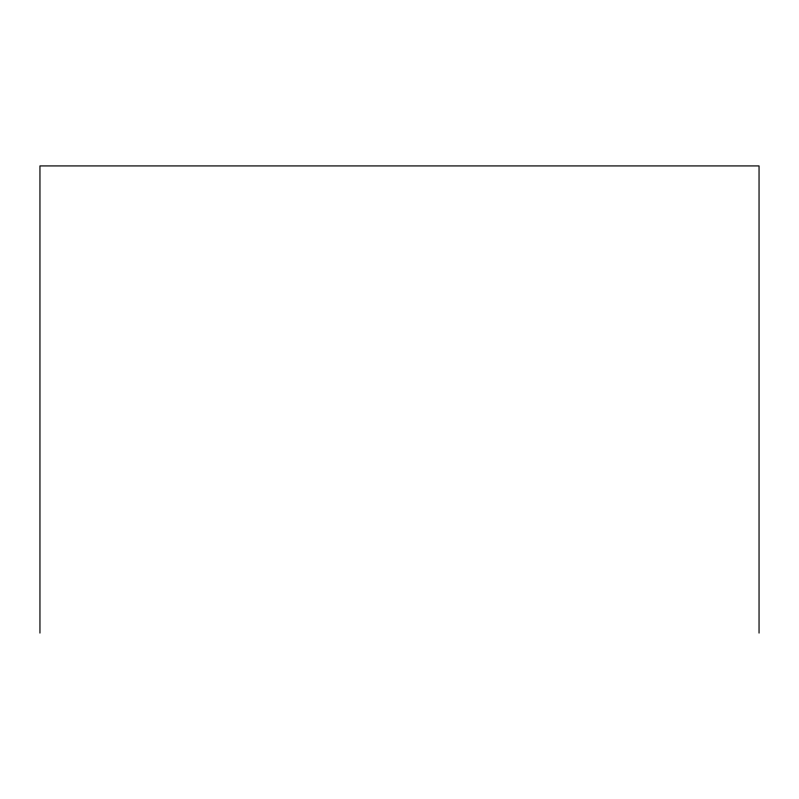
<?xml version="1.0" encoding="UTF-8"?>
<svg xmlns="http://www.w3.org/2000/svg" width="799" height="799" viewBox="0 0 799 799"><rect width="100%" height="100%" fill="white"/><g stroke="black" fill="none" stroke-linecap="round" stroke-linejoin="round"><path stroke-width="1.2" d="M759.05 633.078L759.05 165.922L39.95 165.922L39.95 633.078"/></g></svg>
